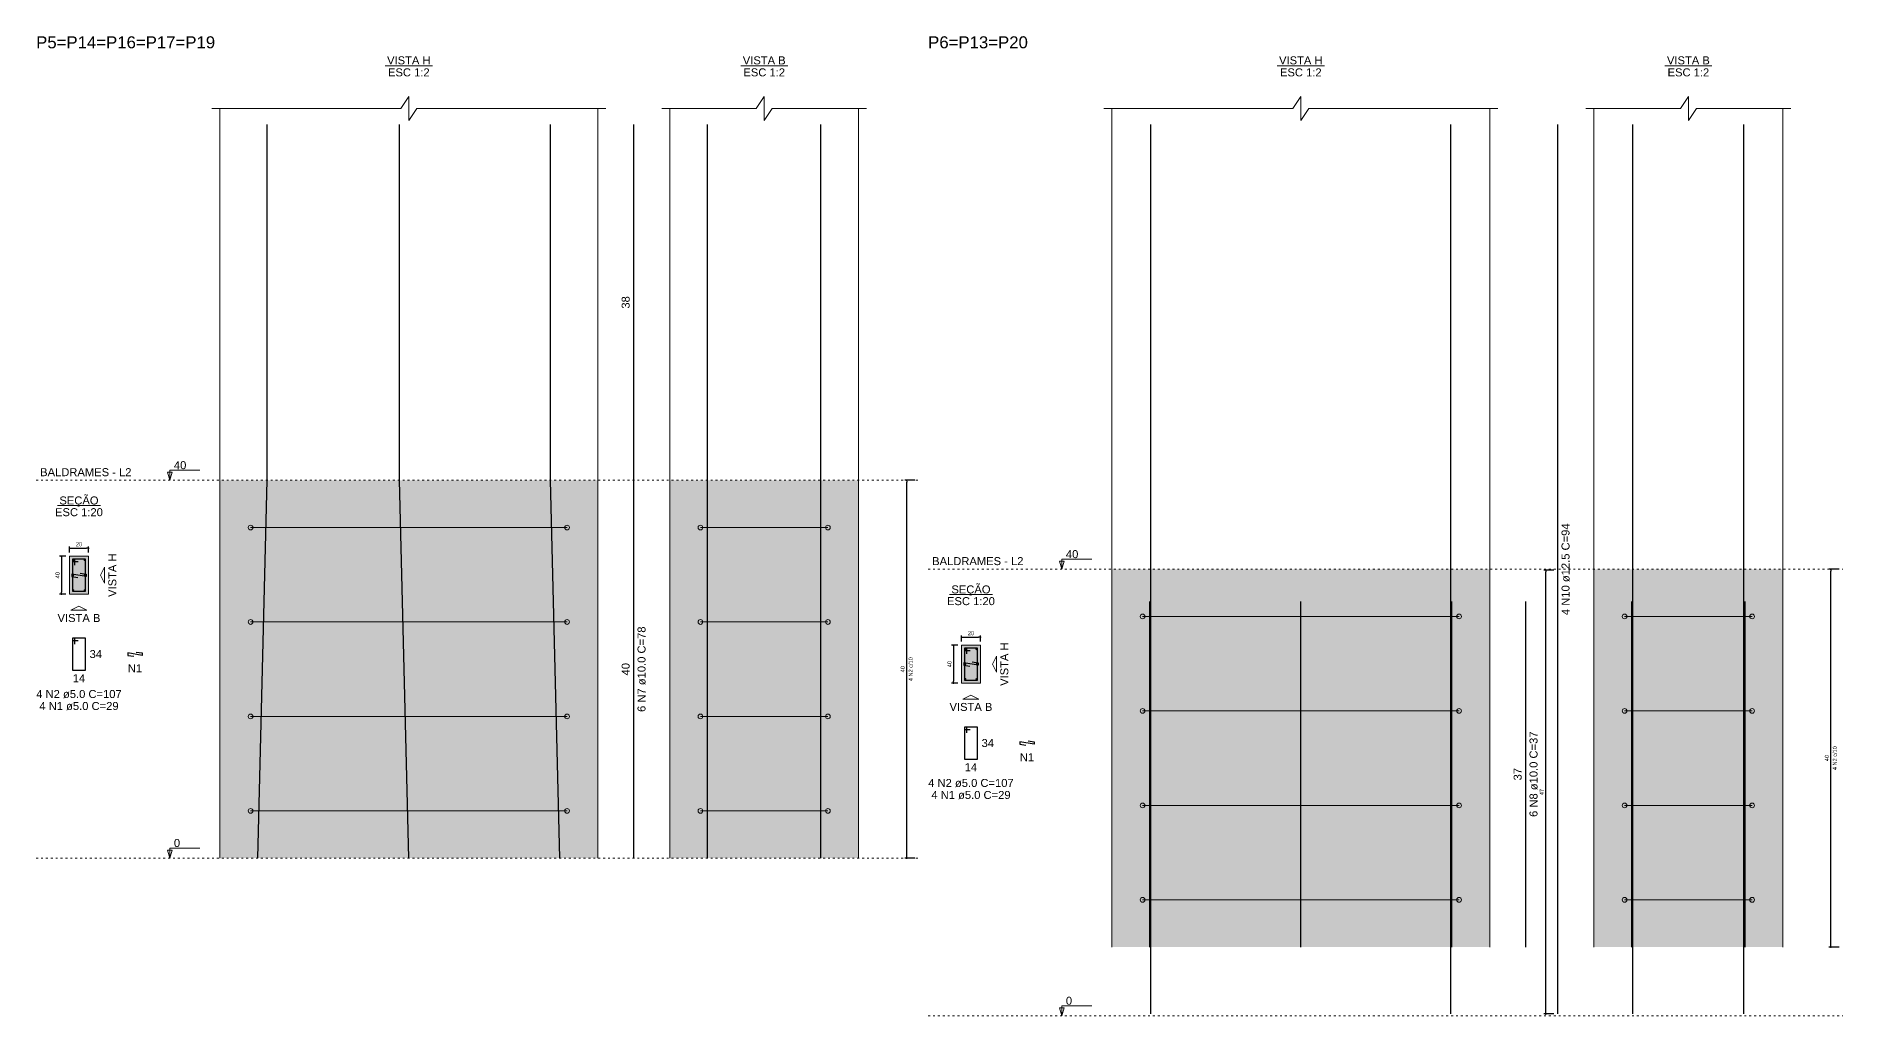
# Model space of a CAD drawing. Header units: millimetres. Extents: x 180 to 11148, y -1598 to 1045.
# Drawn here: x 1156.8 to 1252.4, y -7 to 44.8 of the extents above; entities that cross this region are included whole.
import ezdxf

# ---------------------------------------------------------------- set-up
doc = ezdxf.new("R2010")
doc.units = ezdxf.units.MM
doc.header["$MEASUREMENT"] = 0
doc.linetypes.add('DOT2', pattern=[3.175, 0, -3.175])
for name, color, linetype, lineweight in [('Descrição da armadura', 7, 'Continuous', 5), ('DT-Barras na forma', 2, 'Continuous', 30), ('DT-Barras no corte', 5, 'Continuous', 5), ('DT-Barras rebatidas', 2, 'Continuous', 30), ('DT-Cotas', 9, 'Continuous', 5), ('DT-Estribos na forma', 5, 'Continuous', 5), ('DT-Forma', 5, 'Continuous', 5), ('DT-Hachura seção pilares', 252, 'Continuous', 5), ('DT-Hachura vista pilares', 252, 'Continuous', 5), ('DT-Pontilhado', 9, 'DOT2', 5), ('DT-Textos', 7, 'Continuous', 5), ('DT-Título', 3, 'Continuous', 20), ('Textos armaduras', 7, 'Continuous', 5)]:
    doc.layers.add(name, color=color, linetype=linetype, lineweight=lineweight)
doc.styles.add('Arial', font='arial.ttf')
doc.dimstyles.new('UM_2.000000', dxfattribs={"dimtxt": 0.18, "dimasz": 0.1, "dimexe": 0.1, "dimexo": 0.2, "dimgap": 0, "dimtad": 1, "dimtih": 1, "dimtoh": 1, "dimdec": 1, "dimlfac": 2, "dimzin": 0, "dimdsep": 46, "dimtxsty": 'Standard', "dimcen": 0.09, "dimdle": 0.1, "dimadec": 1, "dimazin": 2, "dimtfac": 1, "dimtdec": 4, "dimtofl": 0, "dimtmove": 0, "dimatfit": 3, "dimfxl": 1, "dimtolj": 1, "dimarcsym": 0})
doc.dimstyles.new('UM_20.000000', dxfattribs={"dimtxt": 0.18, "dimasz": 0.1, "dimexe": 0.1, "dimexo": 0.2, "dimgap": 0, "dimtad": 1, "dimtih": 1, "dimtoh": 1, "dimdec": 1, "dimlfac": 20, "dimzin": 0, "dimdsep": 46, "dimtxsty": 'Standard', "dimcen": 0.09, "dimdle": 0.1, "dimadec": 1, "dimazin": 2, "dimtfac": 1, "dimtdec": 4, "dimtofl": 0, "dimtmove": 0, "dimatfit": 3, "dimfxl": 1, "dimtolj": 1, "dimarcsym": 0})

# ---------------------------------------------------------------- blocks, each defined once
blk = doc.blocks.new('_Dot')
at = {"color": 0, "linetype": 'ByBlock', "lineweight": -2}
blk.add_line((-0.5, 0), (-1, 0), dxfattribs=at)
at = {"color": 0, "linetype": 'ByBlock', "const_width": 0.5}
blk.add_lwpolyline([(-0.25, 0, 1), (0.25, 0, 1)], format="xyb", close=True, dxfattribs=at)
blk = doc.blocks.new('*D461')
at = {"layer": 'Defpoints', "color": 0, "transparency": 16777216}
for p in [(1158.559, 17.306), (1158.136, 15.306), (1158.559, 15.306)]:
    blk.add_point(p, dxfattribs=at)
at = {"layer": 'DT-Cotas', "color": 0, "lineweight": -2, "transparency": 16777216}
for p, q in [((1158.359, 17.306), (1158.036, 17.306)), ((1158.136, 17.206), (1158.136, 15.406)), ((1158.359, 15.306), (1158.036, 15.306))]:
    blk.add_line(p, q, dxfattribs=at)
at = {"layer": 'DT-Cotas', "color": 0, "lineweight": -2, "transparency": 16777216, "xscale": 0.1000000014901161, "yscale": 0.1000000014901161, "zscale": 0.1000000014901161}
for p, rotation in [((1158.136, 17.306), 90), ((1158.136, 15.306), 270)]:
    blk.add_blockref('_Dot', p, dxfattribs=dict(at, rotation=rotation))
at = {"layer": 'DT-Cotas', "transparency": 16777216, "insert": (1157.924, 16.306), "char_height": 0.2118, "attachment_point": 5, "rotation": 90, "style": 'Arial'}
blk.add_mtext('\\A1;40', dxfattribs=at)
blk = doc.blocks.new('*D462')
at = {"layer": 'Defpoints', "color": 0, "transparency": 16777216}
for p in [(1158.559, 17.306), (1159.559, 17.73), (1159.559, 17.306)]:
    blk.add_point(p, dxfattribs=at)
at = {"layer": 'DT-Cotas', "color": 0, "lineweight": -2, "transparency": 16777216}
for p, q in [((1158.559, 17.506), (1158.559, 17.83)), ((1158.659, 17.73), (1159.459, 17.73)), ((1159.559, 17.506), (1159.559, 17.83))]:
    blk.add_line(p, q, dxfattribs=at)
at = {"layer": 'DT-Cotas', "color": 0, "lineweight": -2, "transparency": 16777216, "xscale": 0.1000000014901161, "yscale": 0.1000000014901161, "zscale": 0.1000000014901161, "rotation": 180}
blk.add_blockref('_Dot', (1158.559, 17.73), dxfattribs=at)
at = {"layer": 'DT-Cotas', "color": 0, "lineweight": -2, "transparency": 16777216, "xscale": 0.1000000014901161, "yscale": 0.1000000014901161, "zscale": 0.1000000014901161}
blk.add_blockref('_Dot', (1159.559, 17.73), dxfattribs=at)
at = {"layer": 'DT-Cotas', "transparency": 16777216, "insert": (1159.059, 17.941), "char_height": 0.2118, "attachment_point": 5, "rotation": 0.00573, "style": 'Arial'}
blk.add_mtext('\\A1;20', dxfattribs=at)
blk = doc.blocks.new('*D463')
at = {"layer": 'Defpoints', "color": 0, "transparency": 16777216}
for p in [(1202.874, 21.33), (1203.51, 21.33), (1203.51, 1.33)]:
    blk.add_point(p, dxfattribs=at)
at = {"layer": 'DT-Cotas', "color": 0, "lineweight": -2, "transparency": 16777216}
for p, q in [((1203.31, 21.33), (1202.774, 21.33)), ((1202.874, 1.43), (1202.874, 21.23)), ((1203.31, 1.33), (1202.774, 1.33))]:
    blk.add_line(p, q, dxfattribs=at)
at = {"layer": 'DT-Cotas', "color": 0, "lineweight": -2, "transparency": 16777216, "xscale": 0.1000000014901161, "yscale": 0.1000000014901161, "zscale": 0.1000000014901161}
for p, rotation in [((1202.874, 21.33), 90), ((1202.874, 1.33), 270)]:
    blk.add_blockref('_Dot', p, dxfattribs=dict(at, rotation=rotation))
blk = doc.blocks.new('*D464')
at = {"layer": 'Defpoints', "color": 0, "transparency": 16777216}
for p in [(1202.874, 21.33), (1203.51, 21.33), (1203.51, 1.33)]:
    blk.add_point(p, dxfattribs=at)
at = {"layer": 'DT-Cotas', "color": 0, "lineweight": -2, "transparency": 16777216}
for p, q in [((1203.31, 21.33), (1202.774, 21.33)), ((1202.874, 1.43), (1202.874, 21.23)), ((1203.31, 1.33), (1202.774, 1.33))]:
    blk.add_line(p, q, dxfattribs=at)
at = {"layer": 'DT-Cotas', "color": 0, "lineweight": -2, "transparency": 16777216, "xscale": 0.1000000014901161, "yscale": 0.1000000014901161, "zscale": 0.1000000014901161}
for p, rotation in [((1202.874, 21.33), 90), ((1202.874, 1.33), 270)]:
    blk.add_blockref('_Dot', p, dxfattribs=dict(at, rotation=rotation))
blk = doc.blocks.new('*D465')
at = {"layer": 'Defpoints', "color": 0, "transparency": 16777216}
for p in [(1205.777, 12.597), (1205.353, 10.597), (1205.777, 10.597)]:
    blk.add_point(p, dxfattribs=at)
at = {"layer": 'DT-Cotas', "color": 0, "lineweight": -2, "transparency": 16777216}
for p, q in [((1205.577, 12.597), (1205.253, 12.597)), ((1205.353, 12.497), (1205.353, 10.697)), ((1205.577, 10.597), (1205.253, 10.597))]:
    blk.add_line(p, q, dxfattribs=at)
at = {"layer": 'DT-Cotas', "color": 0, "lineweight": -2, "transparency": 16777216, "xscale": 0.1000000014901161, "yscale": 0.1000000014901161, "zscale": 0.1000000014901161}
for p, rotation in [((1205.353, 12.597), 90), ((1205.353, 10.597), 270)]:
    blk.add_blockref('_Dot', p, dxfattribs=dict(at, rotation=rotation))
at = {"layer": 'DT-Cotas', "transparency": 16777216, "insert": (1205.141, 11.597), "char_height": 0.2118, "attachment_point": 5, "rotation": 90, "style": 'Arial'}
blk.add_mtext('\\A1;40', dxfattribs=at)
blk = doc.blocks.new('*D466')
at = {"layer": 'Defpoints', "color": 0, "transparency": 16777216}
for p in [(1205.777, 12.597), (1206.777, 13.021), (1206.777, 12.597)]:
    blk.add_point(p, dxfattribs=at)
at = {"layer": 'DT-Cotas', "color": 0, "lineweight": -2, "transparency": 16777216}
for p, q in [((1205.777, 12.797), (1205.777, 13.121)), ((1205.877, 13.021), (1206.677, 13.021)), ((1206.777, 12.797), (1206.777, 13.121))]:
    blk.add_line(p, q, dxfattribs=at)
at = {"layer": 'DT-Cotas', "color": 0, "lineweight": -2, "transparency": 16777216, "xscale": 0.1000000014901161, "yscale": 0.1000000014901161, "zscale": 0.1000000014901161, "rotation": 180}
blk.add_blockref('_Dot', (1205.777, 13.021), dxfattribs=at)
at = {"layer": 'DT-Cotas', "color": 0, "lineweight": -2, "transparency": 16777216, "xscale": 0.1000000014901161, "yscale": 0.1000000014901161, "zscale": 0.1000000014901161}
blk.add_blockref('_Dot', (1206.777, 13.021), dxfattribs=at)
at = {"layer": 'DT-Cotas', "transparency": 16777216, "insert": (1206.277, 13.233), "char_height": 0.2118, "attachment_point": 5, "rotation": 0.00573, "style": 'Arial'}
blk.add_mtext('\\A1;20', dxfattribs=at)
blk = doc.blocks.new('*D467')
at = {"layer": 'Defpoints', "color": 0, "transparency": 16777216}
for p in [(1236.703, 16.579), (1237.338, 16.579), (1237.338, -6.921)]:
    blk.add_point(p, dxfattribs=at)
at = {"layer": 'DT-Cotas', "color": 0, "lineweight": -2, "transparency": 16777216}
for p, q in [((1237.138, 16.579), (1236.603, 16.579)), ((1236.703, -6.821), (1236.703, 16.479)), ((1237.138, -6.921), (1236.603, -6.921))]:
    blk.add_line(p, q, dxfattribs=at)
at = {"layer": 'DT-Cotas', "color": 0, "lineweight": -2, "transparency": 16777216, "xscale": 0.1000000014901161, "yscale": 0.1000000014901161, "zscale": 0.1000000014901161}
for p, rotation in [((1236.703, 16.579), 90), ((1236.703, -6.921), 270)]:
    blk.add_blockref('_Dot', p, dxfattribs=dict(at, rotation=rotation))
at = {"layer": 'DT-Cotas', "transparency": 16777216, "insert": (1236.491, 4.829), "char_height": 0.2118, "attachment_point": 5, "rotation": 90, "style": 'Arial'}
blk.add_mtext('\\A1;47', dxfattribs=at)
blk = doc.blocks.new('*D468')
at = {"layer": 'Defpoints', "color": 0, "transparency": 16777216}
for p in [(1251.796, 16.622), (1252.431, 16.622), (1252.431, -3.378)]:
    blk.add_point(p, dxfattribs=at)
at = {"layer": 'DT-Cotas', "color": 0, "lineweight": -2, "transparency": 16777216}
for p, q in [((1252.231, 16.622), (1251.696, 16.622)), ((1251.796, -3.278), (1251.796, 16.522)), ((1252.231, -3.378), (1251.696, -3.378))]:
    blk.add_line(p, q, dxfattribs=at)
at = {"layer": 'DT-Cotas', "color": 0, "lineweight": -2, "transparency": 16777216, "xscale": 0.1000000014901161, "yscale": 0.1000000014901161, "zscale": 0.1000000014901161}
for p, rotation in [((1251.796, 16.622), 90), ((1251.796, -3.378), 270)]:
    blk.add_blockref('_Dot', p, dxfattribs=dict(at, rotation=rotation))
blk = doc.blocks.new('*D469')
at = {"layer": 'Defpoints', "color": 0, "transparency": 16777216}
for p in [(1251.796, 16.622), (1252.431, 16.622), (1252.431, -3.378)]:
    blk.add_point(p, dxfattribs=at)
at = {"layer": 'DT-Cotas', "color": 0, "lineweight": -2, "transparency": 16777216}
for p, q in [((1252.231, 16.622), (1251.696, 16.622)), ((1251.796, -3.278), (1251.796, 16.522)), ((1252.231, -3.378), (1251.696, -3.378))]:
    blk.add_line(p, q, dxfattribs=at)
at = {"layer": 'DT-Cotas', "color": 0, "lineweight": -2, "transparency": 16777216, "xscale": 0.1000000014901161, "yscale": 0.1000000014901161, "zscale": 0.1000000014901161}
for p, rotation in [((1251.796, 16.622), 90), ((1251.796, -3.378), 270)]:
    blk.add_blockref('_Dot', p, dxfattribs=dict(at, rotation=rotation))

msp = doc.modelspace()

# ---------------------------------------------------------------- hatches: boundary and pattern name
at = {"layer": 'DT-Hachura seção pilares', "linetype": 'Continuous'}
for points in [[(1158.5594, 15.306), (1158.5594, 15.306), (1159.5594, 15.306), (1159.5594, 17.306), (1158.5594, 17.306), (1158.5594, 15.306)], [(1205.7769, 10.5974), (1205.7769, 10.5974), (1206.7769, 10.5974), (1206.7769, 12.5974), (1205.7769, 12.5974), (1205.7769, 10.5974)]]:
    msp.add_hatch(color=256, dxfattribs=at).paths.add_polyline_path(points)
at = {"layer": 'DT-Hachura vista pilares', "linetype": 'Continuous'}
for points in [[(1166.5201, 1.3302), (1166.5201, 21.3302), (1186.5201, 21.3302), (1186.5201, 1.3302), (1166.5201, 1.3302)], [(1190.3325, 1.3302), (1190.3325, 21.3302), (1200.3325, 21.3302), (1200.3325, 1.3302), (1190.3325, 1.3302)], [(1213.7377, -3.3784), (1213.7377, 16.6216), (1233.7377, 16.6216), (1233.7377, -3.3784), (1213.7377, -3.3784)], [(1239.2545, -3.3784), (1239.2545, 16.6216), (1249.2545, 16.6216), (1249.2545, -3.3784), (1239.2545, -3.3784)]]:
    msp.add_hatch(color=256, dxfattribs=at).paths.add_polyline_path(points)

# ---------------------------------------------------------------- linework, layer by layer
at = {"layer": 'DT-Barras na forma'}
for points in [[(1168.5201, 1.3302), (1169.0201, 21.3302), (1169.0201, 40.1644)], [(1176.5201, 1.3302), (1176.0201, 21.3302), (1176.0201, 40.1644)], [(1184.5201, 1.3302), (1184.0201, 21.3302), (1184.0201, 40.1644)], [(1192.3325, 1.3302), (1192.3325, 21.3302), (1192.3325, 40.1644)], [(1198.3325, 1.3302), (1198.3325, 21.3302), (1198.3325, 40.1644)], [(1215.8002, -6.9212), (1215.8002, 40.1644)], [(1231.6752, -6.9212), (1231.6752, 40.1644)], [(1241.317, -6.9212), (1241.317, 40.1644)], [(1247.192, -6.9212), (1247.192, 40.1644)], [(1159.1261, 16.4198), (1159.4344, 16.3685), (1159.4344, 16.2435), (1158.6844, 16.3685), (1158.6844, 16.2435), (1158.9926, 16.1921)], [(1158.8344, 16.8435), (1158.8344, 17.156), (1158.7094, 17.156), (1158.7094, 15.456), (1159.4094, 15.456), (1159.4094, 17.156), (1158.7094, 17.156), (1158.7094, 17.031), (1159.0219, 17.031)], [(1215.7377, -3.3784), (1215.7377, 14.9216)], [(1223.7377, -3.3784), (1223.7377, 14.9216)], [(1231.7377, -3.3784), (1231.7377, 14.9216)], [(1241.2545, -3.3784), (1241.2545, 14.9216)], [(1247.2545, -3.3784), (1247.2545, 14.9216)], [(1206.0519, 12.1349), (1206.0519, 12.4474), (1205.9269, 12.4474), (1205.9269, 10.7474), (1206.6269, 10.7474), (1206.6269, 12.4474), (1205.9269, 12.4474), (1205.9269, 12.3224), (1206.2394, 12.3224)], [(1206.3436, 11.7113), (1206.6519, 11.6599), (1206.6519, 11.5349), (1205.9019, 11.6599), (1205.9019, 11.5349), (1206.2101, 11.4835)]]:
    msp.add_lwpolyline(points, dxfattribs=at)
at = {"layer": 'DT-Barras no corte'}
for p, q in [((1205.9456, 12.3912), (1206.0206, 12.3912)), ((1205.9519, 12.3724), (1206.0019, 12.4224)), ((1205.9519, 12.4224), (1206.0019, 12.3724)), ((1205.9519, 11.5724), (1206.0019, 11.6224)), ((1205.9519, 11.6224), (1206.0019, 11.5724)), ((1206.5331, 12.3912), (1206.6081, 12.3912)), ((1206.5519, 12.3724), (1206.6019, 12.4224)), ((1206.5519, 12.4224), (1206.6019, 12.3724)), ((1206.5519, 11.5724), (1206.6019, 11.6224)), ((1206.5519, 11.6224), (1206.6019, 11.5724)), ((1205.9456, 10.8037), (1206.0206, 10.8037)), ((1205.9519, 10.7724), (1206.0019, 10.8224)), ((1205.9519, 10.8224), (1206.0019, 10.7724)), ((1206.5331, 10.8037), (1206.6081, 10.8037)), ((1206.5519, 10.7724), (1206.6019, 10.8224)), ((1206.5519, 10.8224), (1206.6019, 10.7724))]:
    msp.add_line(p, q, dxfattribs=at)
for centre, radius in [((1158.7594, 17.106), 0.025), ((1158.7594, 16.306), 0.025), ((1159.3594, 17.106), 0.025), ((1159.3594, 16.306), 0.025), ((1158.7594, 15.506), 0.025), ((1159.3594, 15.506), 0.025), ((1205.9769, 12.3974), 0.025), ((1205.9831, 12.3912), 0.0312), ((1205.9769, 11.5974), 0.025), ((1206.5706, 12.3912), 0.0312), ((1206.5769, 12.3974), 0.025), ((1206.5769, 11.5974), 0.025), ((1205.9831, 10.8037), 0.0312), ((1205.9769, 10.7974), 0.025), ((1206.5706, 10.8037), 0.0312), ((1206.5769, 10.7974), 0.025)]:
    msp.add_circle(centre, radius, dxfattribs=at)
at = {"layer": 'DT-Barras rebatidas'}
for p, q in [((1188.4263, 21.3302), (1188.4263, 40.1644)), ((1237.3383, -6.9212), (1237.3383, 40.1644)), ((1188.4263, 1.3302), (1188.4263, 21.3302)), ((1235.6439, -3.3784), (1235.6439, 14.9216)), ((1158.8344, 12.9762), (1158.7094, 12.9762)), ((1158.7094, 12.9762), (1158.7094, 11.2762)), ((1159.4094, 12.9762), (1158.7094, 12.9762)), ((1158.7094, 12.9762), (1158.7094, 12.8512)), ((1158.7094, 12.8512), (1159.0219, 12.8512)), ((1158.8344, 12.6637), (1158.8344, 12.9762)), ((1159.4094, 11.2762), (1159.4094, 12.9762)), ((1162.3986, 12.0637), (1161.6486, 12.1887)), ((1161.6486, 12.1887), (1161.6486, 12.0637)), ((1161.6486, 12.0637), (1161.9569, 12.0123)), ((1162.0904, 12.24), (1162.3986, 12.1887)), ((1162.3986, 12.1887), (1162.3986, 12.0637)), ((1158.7094, 11.2762), (1159.4094, 11.2762)), ((1206.0519, 8.2676), (1205.9269, 8.2676)), ((1205.9269, 8.2676), (1205.9269, 6.5676)), ((1206.6269, 8.2676), (1205.9269, 8.2676)), ((1205.9269, 8.2676), (1205.9269, 8.1426)), ((1205.9269, 8.1426), (1206.2394, 8.1426)), ((1206.0519, 7.9551), (1206.0519, 8.2676)), ((1206.6269, 6.5676), (1206.6269, 8.2676)), ((1209.6162, 7.3551), (1208.8662, 7.4801)), ((1208.8662, 7.4801), (1208.8662, 7.3551)), ((1208.8662, 7.3551), (1209.1744, 7.3037)), ((1209.3079, 7.5315), (1209.6162, 7.4801)), ((1209.6162, 7.4801), (1209.6162, 7.3551)), ((1205.9269, 6.5676), (1206.6269, 6.5676))]:
    msp.add_line(p, q, dxfattribs=at)
at = {"layer": 'DT-Cotas'}
for points in [[(1166.0965, 41.0116), (1176.0965, 41.0116), (1176.5201, 41.647), (1176.5201, 40.3762), (1176.9437, 41.0116), (1186.9437, 41.0116)], [(1189.9089, 41.0116), (1194.9089, 41.0116), (1195.3325, 41.647), (1195.3325, 40.3762), (1195.7561, 41.0116), (1200.7561, 41.0116)], [(1213.3141, 41.0116), (1223.3141, 41.0116), (1223.7377, 41.647), (1223.7377, 40.3762), (1224.1613, 41.0116), (1234.1613, 41.0116)], [(1238.8309, 41.0116), (1243.8309, 41.0116), (1244.2545, 41.647), (1244.2545, 40.3762), (1244.6781, 41.0116), (1249.6781, 41.0116)]]:
    msp.add_lwpolyline(points, dxfattribs=at)
at = {"layer": 'DT-Estribos na forma'}
for p, q in [((1168.1451, 18.8302), (1184.8951, 18.8302)), ((1191.9575, 18.8302), (1198.7075, 18.8302)), ((1168.1451, 13.8302), (1184.8951, 13.8302)), ((1191.9575, 13.8302), (1198.7075, 13.8302)), ((1215.3627, 14.1216), (1232.1127, 14.1216)), ((1240.8795, 14.1216), (1247.6295, 14.1216)), ((1168.1451, 8.8302), (1184.8951, 8.8302)), ((1191.9575, 8.8302), (1198.7075, 8.8302)), ((1215.3627, 9.1216), (1232.1127, 9.1216)), ((1240.8795, 9.1216), (1247.6295, 9.1216)), ((1168.1451, 3.8302), (1184.8951, 3.8302)), ((1191.9575, 3.8302), (1198.7075, 3.8302)), ((1215.3627, 4.1216), (1232.1127, 4.1216)), ((1240.8795, 4.1216), (1247.6295, 4.1216)), ((1215.3627, -0.8784), (1232.1127, -0.8784)), ((1240.8795, -0.8784), (1247.6295, -0.8784))]:
    msp.add_line(p, q, dxfattribs=at)
for centre in [(1168.1451, 18.8302), (1184.8951, 18.8302), (1191.9575, 18.8302), (1198.7075, 18.8302), (1168.1451, 13.8302), (1184.8951, 13.8302), (1191.9575, 13.8302), (1198.7075, 13.8302), (1215.3627, 14.1216), (1232.1127, 14.1216), (1240.8795, 14.1216), (1247.6295, 14.1216), (1168.1451, 8.8302), (1184.8951, 8.8302), (1191.9575, 8.8302), (1198.7075, 8.8302), (1215.3627, 9.1216), (1232.1127, 9.1216), (1240.8795, 9.1216), (1247.6295, 9.1216), (1168.1451, 3.8302), (1184.8951, 3.8302), (1191.9575, 3.8302), (1198.7075, 3.8302), (1215.3627, 4.1216), (1232.1127, 4.1216), (1240.8795, 4.1216), (1247.6295, 4.1216), (1215.3627, -0.8784), (1232.1127, -0.8784), (1240.8795, -0.8784), (1247.6295, -0.8784)]:
    msp.add_circle(centre, 0.125, dxfattribs=at)
at = {"layer": 'DT-Forma'}
for p, q in [((1166.5201, 21.3302), (1166.5201, 41.0116)), ((1186.5201, 21.3302), (1186.5201, 41.0116)), ((1190.3325, 21.3302), (1190.3325, 41.0116)), ((1200.3325, 21.3302), (1200.3325, 41.0116)), ((1213.7377, 16.6216), (1213.7377, 41.0116)), ((1233.7377, 16.6216), (1233.7377, 41.0116)), ((1239.2545, 16.6216), (1239.2545, 41.0116)), ((1249.2545, 16.6216), (1249.2545, 41.0116)), ((1166.5201, 1.3302), (1166.5201, 21.3302)), ((1186.5201, 1.3302), (1186.5201, 21.3302)), ((1190.3325, 1.3302), (1190.3325, 21.3302)), ((1200.3325, 1.3302), (1200.3325, 21.3302)), ((1213.7377, -3.3784), (1213.7377, 16.6216)), ((1233.7377, -3.3784), (1233.7377, 16.6216)), ((1239.2545, -3.3784), (1239.2545, 16.6216)), ((1249.2545, -3.3784), (1249.2545, 16.6216))]:
    msp.add_line(p, q, dxfattribs=at)
for points in [[(1158.5594, 15.306), (1159.5594, 15.306), (1159.5594, 17.306), (1158.5594, 17.306), (1158.5594, 15.306)], [(1205.7769, 10.5974), (1206.7769, 10.5974), (1206.7769, 12.5974), (1205.7769, 12.5974), (1205.7769, 10.5974)]]:
    msp.add_lwpolyline(points, close=True, dxfattribs=at)
at = {"layer": 'DT-Pontilhado', "ltscale": 0.05}
for p, q in [((1156.792, 21.3302), (1203.5095, 21.3302)), ((1204.0095, 16.6216), (1252.4315, 16.6216)), ((1156.792, 1.3302), (1203.5095, 1.3302)), ((1204.0095, -7.0212), (1252.4315, -7.0212))]:
    msp.add_line(p, q, dxfattribs=at)
at = {"layer": 'DT-Textos'}
for p, q in [((1175.2604, 43.2779), (1177.7798, 43.2779)), ((1194.0892, 43.2779), (1196.5759, 43.2779)), ((1222.4779, 43.2779), (1224.9974, 43.2779)), ((1243.0111, 43.2779), (1245.4978, 43.2779)), ((1157.9149, 19.9958), (1160.2038, 19.9958)), ((1205.1325, 15.2873), (1207.4213, 15.2873))]:
    msp.add_line(p, q, dxfattribs=at)
for points in [[(1163.8726, 21.3302), (1163.9997, 21.7538), (1163.7455, 21.7538), (1163.8726, 21.3302), (1163.8726, 21.8597), (1165.4611, 21.8597)], [(1211.0902, 16.6216), (1211.2172, 17.0452), (1210.9631, 17.0452), (1211.0902, 16.6216), (1211.0902, 17.1511), (1212.6787, 17.1511)], [(1163.8726, 1.3302), (1163.9997, 1.7538), (1163.7455, 1.7538), (1163.8726, 1.3302), (1163.8726, 1.8597), (1165.4611, 1.8597)], [(1211.0902, -7.0212), (1211.2172, -6.5976), (1210.9631, -6.5976), (1211.0902, -7.0212), (1211.0902, -6.4917), (1212.6787, -6.4917)]]:
    msp.add_lwpolyline(points, dxfattribs=at)
for points in [[(1160.4066, 16.306), (1160.4066, 15.8824), (1160.1948, 16.306), (1160.4066, 16.7296), (1160.4066, 16.306)], [(1159.0594, 14.4588), (1158.6358, 14.4588), (1159.0594, 14.6706), (1159.483, 14.4588), (1159.0594, 14.4588)], [(1207.6241, 11.5974), (1207.6241, 11.1738), (1207.4123, 11.5974), (1207.6241, 12.021), (1207.6241, 11.5974)], [(1206.2769, 9.7502), (1205.8533, 9.7502), (1206.2769, 9.962), (1206.7005, 9.7502), (1206.2769, 9.7502)]]:
    msp.add_lwpolyline(points, close=True, dxfattribs=at)

# ---------------------------------------------------------------- texts
at = {"layer": 'Descrição da armadura', "linetype": 'Continuous', "attachment_point": 8, "rotation": 90, "line_spacing_factor": 0.798, "style": 'Arial'}
for s, insert, char_height, width in [('4 N10 ø12.5 C=94', (1237.9737, 16.6216), 0.4236, 9.7294), ('6 N7 ø10.0 C=78', (1189.0617, 11.3302), 0.4236, 9.069495), ('4 N2 c/10', (1203.1918, 11.3302), 0.2118, 2.539389), ('6 N8 ø10.0 C=37', (1236.2793, 5.7716), 0.4236, 9.069495), ('4 N2 c/10', (1252.1138, 6.6216), 0.2118, 2.539389)]:
    msp.add_mtext(s, dxfattribs=dict(at, insert=insert, char_height=char_height, width=width))
at = {"layer": 'Descrição da armadura', "linetype": 'Continuous', "char_height": 0.4236, "attachment_point": 8, "line_spacing_factor": 0.798, "style": 'Arial'}
for s, insert, width in [('N1', (1162.0236, 11.1651), 1.516797), ('4 N2 ø5.0 C=107', (1159.0594, 9.7936), 9.069495), ('4 N1 ø5.0 C=29', (1159.0594, 9.1582), 7.832061), ('N1', (1209.2412, 6.4565), 1.516797), ('4 N2 ø5.0 C=107', (1206.2769, 5.085), 9.069495), ('4 N1 ø5.0 C=29', (1206.2769, 4.4496), 7.832061)]:
    msp.add_mtext(s, dxfattribs=dict(at, insert=insert, width=width))
at = {"layer": 'DT-Cotas', "linetype": 'Continuous', "char_height": 0.2118, "width": 0.659905, "attachment_point": 8, "rotation": 90, "line_spacing_factor": 0.798, "style": 'Arial'}
for insert in [(1202.7682, 11.3302), (1251.6902, 6.6216)]:
    msp.add_mtext('40', dxfattribs=dict(at, insert=insert))
at = {"layer": 'DT-Textos', "linetype": 'Continuous', "char_height": 0.4236, "line_spacing_factor": 0.798, "style": 'Arial'}
for s, insert, width, attachment_point in [('VISTA H', (1176.5201, 43.3414), 4.298326, 8), ('ESC 1:2', (1176.5201, 42.706), 4.115407, 8), ('VISTA B', (1195.3325, 43.3414), 4.237353, 8), ('ESC 1:2', (1195.3325, 42.706), 4.115407, 8), ('VISTA H', (1223.7377, 43.3414), 4.298326, 8), ('ESC 1:2', (1223.7377, 42.706), 4.115407, 8), ('VISTA B', (1244.2545, 43.3414), 4.237353, 8), ('ESC 1:2', (1244.2545, 42.706), 4.115407, 8), ('BALDRAMES - L2', (1157.0038, 21.542), 9.02778, 7), ('SEÇÃO', (1159.059, 19.92), 3.868817, 8), ('ESC 1:20', (1159.0594, 19.424), 4.729993, 8), ('BALDRAMES - L2', (1204.2213, 16.8334), 9.02778, 7), ('SEÇÃO', (1206.277, 15.211), 3.868817, 8), ('ESC 1:20', (1206.2769, 14.7154), 4.729993, 8), ('VISTA B', (1159.0594, 13.8234), 4.237353, 8), ('VISTA B', (1206.2769, 9.1148), 4.237353, 8)]:
    msp.add_mtext(s, dxfattribs=dict(at, insert=insert, width=width, attachment_point=attachment_point))
at = {"layer": 'DT-Textos', "char_height": 0.4236, "attachment_point": 7, "line_spacing_factor": 0.798, "style": 'Arial'}
for s, insert, width in [('40', (1164.0844, 21.9126), 1.229172), ('40', (1211.302, 17.2041), 1.229172), ('0', (1164.0844, 1.9126), 0.614586), ('0', (1211.302, -6.4388), 0.614586)]:
    msp.add_mtext(s, dxfattribs=dict(at, insert=insert, width=width))
at = {"layer": 'DT-Textos', "linetype": 'Continuous', "char_height": 0.4236, "width": 4.298326, "attachment_point": 8, "rotation": 90, "line_spacing_factor": 0.798, "style": 'Arial'}
for insert in [(1161.042, 16.306), (1208.2595, 11.5974)]:
    msp.add_mtext('VISTA H', dxfattribs=dict(at, insert=insert))
at = {"layer": 'DT-Título', "linetype": 'Continuous', "char_height": 0.6354, "attachment_point": 7, "line_spacing_factor": 0.798, "style": 'Arial'}
for s, insert, width in [('P5=P14=P16=P17=P19', (1156.792, 44.1886), 19.663339), ('P6=P13=P20', (1204.0095, 44.1886), 10.958051)]:
    msp.add_mtext(s, dxfattribs=dict(at, insert=insert, width=width))
at = {"layer": 'Textos armaduras', "linetype": 'Continuous', "char_height": 0.4236, "width": 1.31981, "attachment_point": 7, "rotation": 90, "line_spacing_factor": 0.798, "style": 'Arial'}
for s, insert in [('38', (1188.2145, 30.4173)), ('40', (1188.2145, 11.0002)), ('37', (1235.4321, 5.4417))]:
    msp.add_mtext(s, dxfattribs=dict(at, insert=insert))
at = {"layer": 'Textos armaduras', "linetype": 'Continuous', "char_height": 0.4236, "width": 1.31981, "attachment_point": 7, "line_spacing_factor": 0.798, "style": 'Arial'}
for s, insert in [('34', (1159.6212, 11.9144)), ('14', (1158.7294, 10.6408)), ('34', (1206.8387, 7.2058)), ('14', (1205.9469, 5.9322))]:
    msp.add_mtext(s, dxfattribs=dict(at, insert=insert))

# ---------------------------------------------------------------- dimensions: what is measured, and where the dimension line sits
at = {"layer": 'DT-Cotas'}
for base, p1, p2, override, picture, middle in [((1202.8741, 21.3302), (1203.5095, 1.3302), (1203.5095, 21.3302), {"dimtxt": 0.4236, "dimasz": 0.1, "dimexe": 0.1, "dimexo": 0.2, "dimtad": 1, "dimtih": 0, "dimtoh": 0, "dimdec": 1, "dimlfac": 2, "dimzin": 8, "dimtxsty": 'Arial', "dimblk": 'Dot', "dimblk1": 'Dot', "dimblk2": 'Dot', "dimsah": 1, "dimdle": 0.1, "dimse1": 0, "dimse2": 0, "dimclrt": 256, "dimadec": 1, "dimazin": 3, "dimtmove": 2, "dimldrblk": 'Dot'}, '*D464', (1202.4505, 11.3302)), ((1202.8741, 21.3302), (1203.5095, 1.3302), (1203.5095, 21.3302), {"dimtxt": 0.2118, "dimasz": 0.1, "dimexe": 0.1, "dimexo": 0.2, "dimtad": 1, "dimtih": 0, "dimtoh": 0, "dimdec": 1, "dimlfac": 2, "dimzin": 8, "dimtxsty": 'Arial', "dimblk": 'Dot', "dimblk1": 'Dot', "dimblk2": 'Dot', "dimsah": 1, "dimdle": 0.1, "dimse1": 0, "dimse2": 0, "dimclrt": 256, "dimadec": 1, "dimazin": 3, "dimtmove": 2, "dimldrblk": 'Dot'}, '*D463', (1202.6623, 11.3302)), ((1251.7961, 16.6216), (1252.4315, -3.3784), (1252.4315, 16.6216), {"dimtxt": 0.4236, "dimasz": 0.1, "dimexe": 0.1, "dimexo": 0.2, "dimtad": 1, "dimtih": 0, "dimtoh": 0, "dimdec": 1, "dimlfac": 2, "dimzin": 8, "dimtxsty": 'Arial', "dimblk": 'Dot', "dimblk1": 'Dot', "dimblk2": 'Dot', "dimsah": 1, "dimdle": 0.1, "dimse1": 0, "dimse2": 0, "dimclrt": 256, "dimadec": 1, "dimazin": 3, "dimtmove": 2, "dimldrblk": 'Dot'}, '*D469', (1251.3725, 6.6216)), ((1251.7961, 16.6216), (1252.4315, -3.3784), (1252.4315, 16.6216), {"dimtxt": 0.2118, "dimasz": 0.1, "dimexe": 0.1, "dimexo": 0.2, "dimtad": 1, "dimtih": 0, "dimtoh": 0, "dimdec": 1, "dimlfac": 2, "dimzin": 8, "dimtxsty": 'Arial', "dimblk": 'Dot', "dimblk1": 'Dot', "dimblk2": 'Dot', "dimsah": 1, "dimdle": 0.1, "dimse1": 0, "dimse2": 0, "dimclrt": 256, "dimadec": 1, "dimazin": 3, "dimtmove": 2, "dimldrblk": 'Dot'}, '*D468', (1251.5843, 6.6216))]:
    dim = msp.add_linear_dim(base=base, p1=p1, p2=p2, angle=90, text=' ', dimstyle='UM_2.000000', override=override, dxfattribs=at)
    dim.commit()
    dim.dimension.update_dxf_attribs({"geometry": picture, "text_midpoint": middle, "dimtype": 160, "text_rotation": 90})
for base, p1, p2, dimstyle, override, picture, middle in [((1158.1358, 15.306), (1158.5594, 17.306), (1158.5594, 15.306), 'UM_20.000000', {"dimtxt": 0.2118, "dimasz": 0.1, "dimexe": 0.1, "dimexo": 0.2, "dimtad": 1, "dimtih": 0, "dimtoh": 0, "dimdec": 1, "dimlfac": 20, "dimzin": 8, "dimtxsty": 'Arial', "dimblk": 'Dot', "dimblk1": 'Dot', "dimblk2": 'Dot', "dimsah": 1, "dimdle": 0.1, "dimse1": 0, "dimse2": 0, "dimclrt": 256, "dimadec": 1, "dimazin": 3, "dimtmove": 2, "dimldrblk": 'Dot'}, '*D461', (1157.924, 16.306)), ((1236.7029, 16.5788), (1237.3383, -6.9212), (1237.3383, 16.5788), 'UM_2.000000', {"dimtxt": 0.2118, "dimasz": 0.1, "dimexe": 0.1, "dimexo": 0.2, "dimtad": 1, "dimtih": 0, "dimtoh": 0, "dimdec": 1, "dimlfac": 2, "dimzin": 8, "dimtxsty": 'Arial', "dimblk": 'Dot', "dimblk1": 'Dot', "dimblk2": 'Dot', "dimsah": 1, "dimdle": 0.1, "dimse1": 0, "dimse2": 0, "dimclrt": 256, "dimadec": 1, "dimazin": 3, "dimtmove": 2, "dimldrblk": 'Dot'}, '*D467', (1236.4911, 4.8288)), ((1205.3533, 10.5974), (1205.7769, 12.5974), (1205.7769, 10.5974), 'UM_20.000000', {"dimtxt": 0.2118, "dimasz": 0.1, "dimexe": 0.1, "dimexo": 0.2, "dimtad": 1, "dimtih": 0, "dimtoh": 0, "dimdec": 1, "dimlfac": 20, "dimzin": 8, "dimtxsty": 'Arial', "dimblk": 'Dot', "dimblk1": 'Dot', "dimblk2": 'Dot', "dimsah": 1, "dimdle": 0.1, "dimse1": 0, "dimse2": 0, "dimclrt": 256, "dimadec": 1, "dimazin": 3, "dimtmove": 2, "dimldrblk": 'Dot'}, '*D465', (1205.1415, 11.5974))]:
    dim = msp.add_linear_dim(base=base, p1=p1, p2=p2, angle=90, dimstyle=dimstyle, override=override, dxfattribs=at)
    dim.commit()
    dim.dimension.update_dxf_attribs({"geometry": picture, "text_midpoint": middle, "dimtype": 160, "text_rotation": 90})
for base, p1, p2, picture, middle in [((1159.5594, 17.7296), (1158.5594, 17.306), (1159.5594, 17.306), '*D462', (1159.0594, 17.9414)), ((1206.7769, 13.021), (1205.7769, 12.5974), (1206.7769, 12.5974), '*D466', (1206.2769, 13.2328))]:
    dim = msp.add_linear_dim(base=base, p1=p1, p2=p2, dimstyle='UM_20.000000', override={"dimtxt": 0.2118, "dimasz": 0.1, "dimexe": 0.1, "dimexo": 0.2, "dimtad": 1, "dimtih": 0, "dimtoh": 0, "dimdec": 1, "dimlfac": 20, "dimzin": 8, "dimtxsty": 'Arial', "dimblk": 'Dot', "dimblk1": 'Dot', "dimblk2": 'Dot', "dimsah": 1, "dimdle": 0.1, "dimse1": 0, "dimse2": 0, "dimclrt": 256, "dimadec": 1, "dimazin": 3, "dimtmove": 2, "dimldrblk": 'Dot'}, dxfattribs=at)
    dim.commit()
    dim.dimension.update_dxf_attribs({"geometry": picture, "text_midpoint": middle, "dimtype": 160, "text_rotation": 0.00573})

doc.saveas('drawing.dxf')
